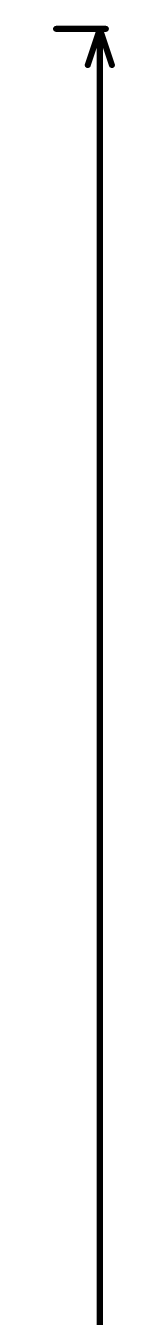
# Model space of a CAD drawing. Header units: inches. Extents: x 0 to 5376, y 0 to 5416.
# Drawn here: x 50.3 to 52.9, y 70.7 to 125.1 of the extents above; entities that cross this region are included whole.
import ezdxf

# ---------------------------------------------------------------- set-up
doc = ezdxf.new("R2010")
doc.units = ezdxf.units.IN
doc.layers.add('Dimensions', color=6, linetype='Continuous')

msp = doc.modelspace()

# ---------------------------------------------------------------- linework, layer by layer
at = {"layer": 'Dimensions'}
for points in [[(50.381, 125, 0.254, 0.254, 0), (52.476, 125, 0.254, 0.254, 0)], [(51.714, 123.476, 0.254, 0.254, 0), (52.222, 125, 0.254, 0.254, 0)], [(52.222, 125, 0.254, 0.254, 0), (52.73, 123.476, 0.254, 0.254, 0)], [(52.222, 69.991, 0.254, 0.254, 0), (52.222, 125, 0.254, 0.254, 0)]]:
    msp.add_lwpolyline(points, format="xyseb", dxfattribs=at)
for points in [[(50.317, 125, 0.127, 0.127, 1), (50.444, 125, 0.127, 0.127, 1)], [(52.159, 125, 0.127, 0.127, 1), (52.286, 125, 0.127, 0.127, 1)], [(52.159, 125, 0.127, 0.127, 1), (52.286, 125, 0.127, 0.127, 1)], [(52.159, 125, 0.127, 0.127, 1), (52.286, 125, 0.127, 0.127, 1)], [(52.413, 125, 0.127, 0.127, 1), (52.54, 125, 0.127, 0.127, 1)], [(51.651, 123.476, 0.127, 0.127, 1), (51.778, 123.476, 0.127, 0.127, 1)], [(52.667, 123.476, 0.127, 0.127, 1), (52.794, 123.476, 0.127, 0.127, 1)]]:
    msp.add_lwpolyline(points, format="xyseb", close=True, dxfattribs=at)

doc.saveas('drawing.dxf')
